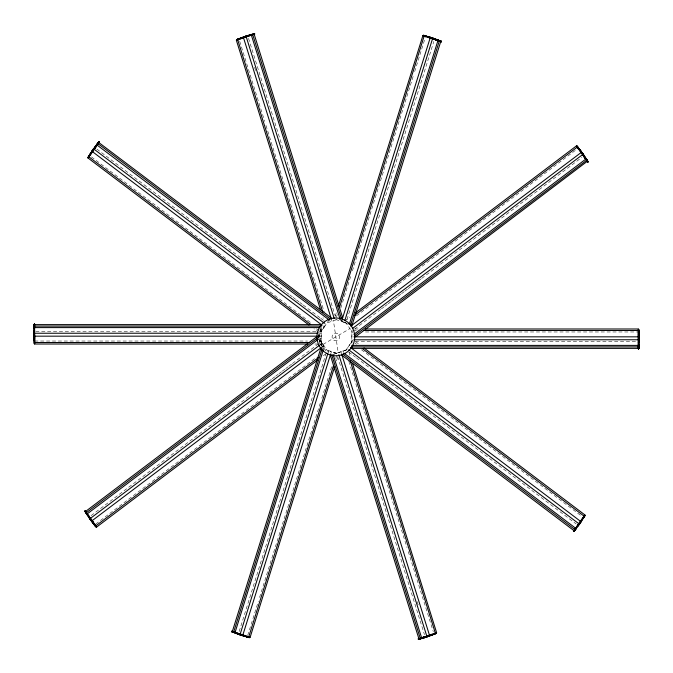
<?xml version="1.0" encoding="UTF-8"?>
<svg xmlns="http://www.w3.org/2000/svg" width="673" height="673" viewBox="0 0 673 673"><rect width="100%" height="100%" fill="white"/><g stroke="black" fill="none" stroke-linecap="round" stroke-linejoin="round"><path stroke-width="0.5" stroke-dasharray="3.37 2.52" d="M318.809 337.753L320.727 327.448L321.871 328.088M318.918 337.779L320.836 327.473M318.06 336.693L318.447 334.691M317.908 337.711L318.691 333.699M335.305 315.999L336.559 311.994M336.357 317.463L337.291 314.459M239.184 631.501L325.707 354.52M340.841 307.906L351.171 274.853M352.416 270.849L413.424 75.569M414.677 71.565L425.311 37.52M328.113 352.66L328.735 350.658M330.519 354.578L331.461 351.575M247.689 635.489L258.323 601.435M259.576 597.431L320.575 402.151M321.829 398.147L332.151 365.094M346.982 319.49L433.816 41.499M335.709 358.549L337.282 353.535L330.115 351.113M336.441 361.006L337.695 357.001M329.425 319.49L319.843 333.202L313.988 328.777M347.907 347.352L353.157 339.798M345.729 350.431L352.29 341.001M323.368 349.262L324.293 348.37L319.961 338.612L324.336 348.345M344.66 321.038L349.682 317.244M91.107 515.636L251.298 394.58M252.131 393.941L254.646 392.039M255.488 391.408L258.003 389.507M258.844 388.876L261.36 386.975M262.201 386.336L264.716 384.434M265.549 383.803L268.073 381.902M268.906 381.263L271.421 379.362M272.262 378.731L274.777 376.83M275.619 376.199L278.134 374.297M278.975 373.658L281.491 371.757M282.324 371.126L284.839 369.225M285.68 368.594L288.195 366.692M289.037 366.053L291.552 364.152M292.393 363.521L317.555 344.509M356.387 315.864L577.283 148.926M320.55 344.467L322.224 343.205M322.232 346.881L323.906 345.619M95.717 524.074L316.613 357.136M324.983 350.818L326.649 349.548M354.612 329.131L380.607 309.479M381.448 308.848L383.963 306.947M384.805 306.316L387.32 304.415M388.153 303.775L390.668 301.874M391.509 301.243L394.025 299.342M394.866 298.703L397.381 296.801M398.223 296.17L400.738 294.269M401.579 293.638L404.094 291.737M404.927 291.098L407.443 289.197M408.284 288.566L410.799 286.664M411.64 286.033L414.156 284.132M414.997 283.493L417.512 281.592M418.345 280.961L420.869 279.059M421.702 278.429L581.893 157.364M323.318 355.756L328.34 351.962L317.934 337.072M323.082 344.408L349.96 328.592M320.567 345.215L318.649 340.689M321.408 338.46L319.919 338.637M333.699 354.225L339.596 352.24M336.357 319.768L324.882 323.646L323.006 317.639M331.739 354.89L346.763 349.817M347.201 349.657L338.216 352.694L333.438 320.76M354.991 328.988L358.137 328.988M352.93 330.477L357.127 330.477M35.719 331.394L316.621 331.394M365.481 331.966L638.324 331.966M319.061 333.194L321.156 333.194M318.009 336.172L321.156 336.172M34.668 341.034L307.519 341.034M319.061 341.034L321.156 341.034M355.327 341.606L637.281 341.615M321.114 342.523L321.198 326.111M314.863 344.021L321.156 344.021L321.156 326.111M341.539 321.425L344.265 322.342M335.718 319.465L346.822 323.208M322.258 348.463L338.628 353.998M339.697 319.389L346.923 323.545M339.646 319.482L347.781 324.159M355.664 341.691L359.012 344.223M354.822 342.902L356.497 344.164M96.878 149.095L282.231 289.171M283.064 289.802L285.588 291.703M286.42 292.343L288.936 294.244M289.777 294.875L292.292 296.776M293.134 297.416L295.649 299.317M296.49 299.948L299.005 301.849M299.838 302.48L302.354 304.381M303.195 305.02L316.613 315.157M317.454 315.797L319.969 317.698M320.811 318.329L323.326 320.23M361.51 349.8L581.573 516.107M322.603 325.589L324.277 326.859M91.427 156.893L311.481 323.208M319.852 329.526L321.526 330.796M348.833 352.139L352.189 354.671M353.031 355.302L355.546 357.212M356.387 357.843L369.805 367.98M370.638 368.619L373.153 370.52M373.995 371.151L376.51 373.052M377.351 373.683L379.866 375.584M380.708 376.224L383.223 378.125M384.056 378.756L386.58 380.657M387.412 381.297L389.928 383.198M390.769 383.829L576.122 523.905M316.495 328.836L319.01 330.729M345.224 321.845L352.627 332.445M342.927 350.793L343.583 352.248M318.724 338.771L323.427 349.237M318.623 338.822L323.326 349.287M349.051 352.358L349.994 355.361M248.53 38.344L335.364 316.335M348.833 361.292L407.014 547.561M408.267 551.566L433.286 631.678M254.604 67.359L255.858 71.372M331.427 319.221L332.058 321.223M340.942 351.777L341.564 353.779M417.142 601.628L418.396 605.65M239.706 41.322L264.733 121.434M265.986 125.439L324.167 311.708M337.636 356.673L424.47 634.656M351.878 343.079L351.878 330.477L351.802 343.079M325.118 325.656L320.659 331.999L325.135 325.656M333.951 340.168A3.777 3.777 0 0 0 339.621 336.895A3.777 3.777 0 0 0 333.951 333.623A3.777 3.777 0 0 0 333.951 340.168"/><path stroke-width="1.01" d="M34.71 342.523L34.71 334.683L33.902 334.683M434.825 633.377L434.985 633.907C436.937 632.729 436.617 633.243 436.197 632.914L418.236 638.971M34.188 324.537L34.559 323.932L34.029 329.097L34.668 329.089M638.324 347.554L638.845 347.546L638.441 349.068L638.324 328.988L365.481 328.988M33.902 334.641L34.188 324.31M638.441 349.068L638.845 347.554L638.812 348.69L638.324 348.69M638.324 347.108L638.862 347.108L638.963 343.911L638.324 343.903M639.072 340.605L639.03 336.121L638.324 336.121M638.324 348.976L638.812 348.463L638.324 348.471M34.668 326.691L34.113 326.683L34.18 324.63L321.156 324.622L321.156 326.111L34.626 326.111M638.862 347.108L638.324 346.688M34.18 324.63L34.155 325.454L34.668 325.446M87.961 514.803L87.456 515.19L85 511.404L85.21 510.866L85.824 511.749L85.421 512.06M85.648 512.414L85.219 510.874L86.119 513.129L86.556 512.792M85.252 510.866L85 511.404L85.765 511.665L85.362 511.96M587.344 160.586L585.03 158.197L585.544 157.81L588 161.596L587.748 162.134M587.941 161.84L587.411 160.687L586.991 160.998L587.882 162.067L587.579 160.948L587.176 161.251M85.042 511.404L85.118 510.933M587.95 161.596L587.84 162.067M584.845 515.081L585.03 515.678L579.865 523.602L574.54 530.719L574.128 530.417L576.332 527.27L576.837 527.649M89.921 155.396L89.459 155.042L89.543 155.934L89.105 155.581L88.155 157.928L99.2 142.096M88.197 157.852L87.961 157.364L88.146 157.928M233.127 631.669L233.371 632.334L231.697 631.316L236.189 632.704L235.996 633.327L237.35 633.831L237.561 633.167L241.582 634.521L241.329 635.278L238.242 634.168L238.452 633.47L238.242 634.168M585.005 515.299L578.014 524.856L578.595 525.302L580.277 522.98L579.655 522.509L584.114 516.166M232.572 632.04L232.732 631.535L232.58 632.04L231.731 631.198L231.815 631.77M440.033 40.817L439.873 41.331L440.033 40.817L441.067 41.204L440.924 41.684L441.067 41.204L432.369 37.932L429.088 36.948L428.878 37.612M244.122 635.388L243.912 636.061L248.118 637.323L248.287 636.793L248.118 637.323M244.585 635.548L244.383 636.195L244.585 635.539L245.578 635.876M248.833 636.978L248.674 637.491L248.833 636.978L248.674 637.491L249.961 637.365L248.724 636.944L333.514 365.557M338.435 305.988L422.896 35.593L441.252 41.793L440.521 41.003M440.714 41.617L440.857 41.129L440.622 41.583L441.303 41.684L440.42 40.96L439.578 41.23L439.738 40.708M320.895 348.008L232.362 631.417L232.227 631.905L234.625 632.805L234.81 632.241L234.625 632.805M232.37 631.417L232.219 631.905L231.705 631.333M240.665 635.068L234.355 632.704L234.532 632.149M235.996 633.327L236.181 632.704M246.545 636.204L246.368 636.801L246.554 636.212L246.377 636.801L249.473 637.726M249.145 637.634L249.666 637.264M436.811 40.296L437.004 39.682L436.811 40.296L438.468 40.851L438.645 40.296L435.759 39.211M231.865 631.77L232.008 631.299M233.724 631.871L321.946 349.464M234.355 632.704L234.254 632.056M235.087 632.334L323.309 349.926M237.342 633.831L237.552 633.167M339.486 307.443L424.327 35.518L426.632 36.207L426.446 36.788M425.294 36.401L425.454 35.854M425.891 36.603L426.068 36.039M240.009 634.832L240.244 634.075L240.017 634.841L240.631 635.068M240.202 634.067L327.801 353.661M241.565 634.521L241.329 635.278L243.357 635.892M428.625 36.805L428.415 37.461L428.617 36.805L423.519 35.274L423.031 35.635M428.886 37.612L429.088 36.948M245.384 636.498L242.633 635.674L242.852 634.959M242.642 635.674L330.519 354.578M342.162 319.423L430.358 37.326L434.312 38.664L434.093 39.379L432.747 38.925L432.983 38.159L432.756 38.925M430.442 38.142L430.678 37.419M431.452 38.479L431.671 37.722L431.427 38.479L430.14 38.041M432.495 38.841L432.327 37.932M344.887 320.34L432.739 38.075M247.546 637.146L247.706 636.599M434.085 39.37L434.304 38.664M334.565 367.021L250.095 637.407L232.286 631.392L232.143 631.871L232.084 631.316L231.933 631.796M436.743 39.581L436.541 40.203L435.549 39.867M349.38 324.075L437.913 40.666M438.468 40.86L438.636 40.296L440.142 40.86L439.982 41.364M350.742 324.537L439.276 41.129M440.865 41.129L352.105 325L348.782 323.873M232.479 631.997L232.631 631.501L232.471 631.997L234.086 632.603M232.858 632.14L233.009 631.636L231.748 631.459M233.741 632.477L233.531 631.812M430.148 38.041L430.367 37.326M243.912 636.052L244.114 635.388M439.09 41.061L439.259 40.523L440.142 40.86M424.167 36.022L424.327 35.509L423.696 35.862L424.276 36.056M441.177 41.768L441.185 41.23M87.97 157.322L90.948 152.763M89.787 154.538L90.266 154.899L89.778 154.546L90.359 153.663M93.32 150.491L92.748 149.995L93.379 149.078L94.001 149.549L93.37 149.078L91.957 151.198M581.455 521.163L580.892 520.734L581.464 521.154L580.858 522.08L580.269 521.634M583.903 517.411L581.994 519.161L582.507 519.548M88.76 156.111L88.853 156.918L88.441 156.607L93.135 149.398L98.46 142.281L98.628 142.928L98.208 142.617L98.864 141.751L99.461 141.793M581.026 521.802L581.783 520.666L581.236 520.246L580.446 521.365L581.035 521.811L580.454 521.365M584.433 515.669L584.837 515.972L584.147 516.082L584.559 516.393L583.222 518.454L582.742 518.092M97.694 144.266L97.232 143.921L97.694 144.266L97.408 143.686L98.216 142.617L98.628 142.928M573.581 531.207C573.8 531.527 574.641 530.745 576.382 528.255L575.895 527.893L576.382 528.263M579.68 522.509L573.581 531.199L574.136 530.417L574.54 530.719M575.768 529.079L575.306 528.734L575.768 529.079L574.136 531.258L573.657 531.09L575.482 528.49L575.945 528.835L575.474 528.49M573.64 531.132L574.313 531.022M328.887 320.255L329.963 318.716L97.635 143.391M97.947 142.962L98.376 143.29L97.955 142.962L98.393 142.373L98.561 143.021L98.14 142.71L99.326 141.725L88.07 158.046L308.966 324.983M343.323 353.88L342.195 355.495L573.968 530.652L574.136 531.249L573.539 531.207M583.811 516.561L584.559 516.393M583.457 517.066L583.886 517.428L583.449 517.074L583.079 517.604L583.541 517.958L583.079 517.604L584.93 514.954L364.034 348.017M87.953 157.364L88.558 157.339M98.813 141.81L99.082 142.281M97.408 143.686L94.691 147.311L95.263 147.749M94.035 148.195L93.093 149.398M574.372 530.938L574.372 530.072L574.784 530.383M350.81 348.151L352.29 346.805M34.559 323.932L34.188 324.235L34.668 324.235M576.769 145.915L582.776 153.57L582.372 154.386M86.001 511.993L85.589 512.313L86.253 512.355L85.824 512.675L86.649 513.936L87.111 513.583L86.64 513.936M93.118 523.308L93.631 522.921L93.11 523.3L93.892 524.343L94.363 523.973L96.062 526.412L95.667 526.715L96.483 527.001L95.903 527.018L90.216 519.43L89.063 517.655L89.644 517.217M583.6 154.84L583.003 155.286L583.6 154.832L584.736 156.573L584.189 156.986L582.524 154.605L583.146 154.134M85.269 510.942C84.647 511.817 85.37 510.462 85.606 511.438L85.21 511.732L317.378 336.264M85.606 511.43L85.21 511.732L85.555 511.354L96.559 527.119L317.463 360.181M583.937 155.345L583.348 155.783L583.937 155.345L577.123 146.007L576.702 146.268L577.224 147.008L577.636 146.689L577.224 147.008L578.637 149.027L579.108 148.657L578.629 149.027L578.755 148.186L578.284 148.531M578.376 147.681L577.914 148.001M90.005 519.102L90.628 518.622L90.224 519.43L90.645 519.993L91.309 519.564L95.743 525.907L318.287 357.708M579.882 149.7L579.377 150.087L579.882 149.692M91.301 520.885L91.898 520.431L91.309 520.885L92.622 522.635L93.152 522.24M581.102 152.561L581.691 152.115L350.768 326.119M93.261 523.501L93.766 523.114M93.892 524.351L94.371 523.981M95.011 525.832L95.44 525.512L95.002 525.832L94.245 524.814L94.708 524.469L94.641 525.335L95.07 524.982M95.356 526.303L96.062 526.404M584.198 155.757L583.634 156.186L584.206 155.757L587.176 160.325L586.999 160.998M584.257 157.078L584.795 156.666M585.889 159.417L586.351 159.064M587.108 160.216L586.679 160.553L586.065 159.661L586.679 159.568L586.444 160.208M586.435 160.208L586.881 159.871M586.553 160.376L354.78 335.524L355.622 336.736L587.235 161.343L587.966 161.537M86.438 512.624L317.378 338.107M86.119 513.129L86.556 512.792M86.935 513.339L86.321 513.44M87.28 513.836L318.22 339.31M355.537 312.819L576.441 145.89L587.445 161.646L587.84 161.352L587.394 161.57M88.743 515.922L88.205 516.334L87.524 514.18M354.705 315.292L577.299 147.093M88.794 517.251L89.366 516.814M89.063 517.663L89.652 517.217L92.083 520.709L91.503 521.154L321.391 347.512M89.989 517.714L89.4 518.168L87.036 514.551L87.616 515.434M89.854 518.875L90.476 518.403L89.854 518.866L90.258 519.43M90.443 518.361L319.709 345.106M579.226 149.877L579.739 149.507M91.965 521.76L92.529 521.348M581.497 151.854L580.917 152.3L581.716 153.436L582.355 153.007L582.995 153.907M581.716 153.436L582.33 152.964L582.818 153.57M352.45 328.533L582.557 154.639M582.524 154.597L583.146 154.134M584.189 156.977L584.728 156.565M353.939 334.321L585.712 159.165M588 161.596L587.79 162.134M577.56 147.488L577.998 147.168M94.245 524.822L94.716 524.469M585.039 158.197L585.544 157.819M586.747 160.645L587.176 160.317M239.723 38.454L239.908 39.034L239.723 38.454L237.005 39.471L237.157 39.968L238.175 39.623L238.006 39.093L246.755 35.913M429.088 635.312L429.324 636.035L431.326 635.278M433.824 634.345L430.863 635.455L430.661 634.782L431.898 634.37L432.091 634.992L431.889 634.37M236.803 40.094L236.686 39.598L245.342 36.342L247.782 35.602L248.009 36.3L247.782 35.61M426.245 637.087L436.314 633.402L435.843 633.032M243.685 36.965L243.912 37.688L243.676 36.965L244.694 36.586L244.913 37.352L244.652 36.594M433.824 634.345L435.532 633.705L435.372 633.192L433.648 633.773L434.236 633.579L434.405 634.126L434.245 633.571M254.352 33.65L254.175 34.214L254.764 34.029M253.04 34.601L253.83 34.331L253.04 34.601L253.284 33.953M254.167 34.222L254.688 33.919L248.69 35.333L248.901 35.997L246.209 36.906L245.965 36.149L246.209 36.906M422.207 638.298L422.021 637.71L422.215 638.298L419.826 639.014L420.07 638.366L420.23 638.887L418.648 639.35M239.083 39.312L236.358 40.237L320.508 309.63M243.601 37.789L243.374 37.082L243.609 37.789L241.102 38.63L240.909 38.008L240.884 38.706L240.682 38.092M253.334 34.5L253.57 33.869L252.93 34.634L252.77 34.113M254.444 34.121L253.671 33.835L253.443 34.466M419.43 639.131L418.269 638.971L419.708 639.047L418.269 638.971L421.348 637.928A32.54 0.74 -18.5 0 0 425.386 636.557M428.121 635.649L428.348 636.406L428.104 635.649L429.399 635.211L429.626 635.926L429.391 635.211M237.628 39.808L237.468 39.303L237.628 39.808L254.562 33.827M339.301 318.775L342.624 317.656L254.015 33.734M418.556 638.879L418.766 639.333L418.623 638.854M238.764 39.421L239.352 39.227M420.129 638.921L419.96 638.399L420.12 638.921L425.673 637.255L425.454 636.549L422.728 637.466L422.922 638.08L425.673 637.255M425.218 637.398L425 636.7L425.21 637.398L427.616 636.666M248.8 35.299L249.01 35.963L248.808 35.299L247.319 35.745L247.546 36.46M250.078 34.92L250.272 35.534L250.078 34.92L252.375 34.23L252.543 34.769L252.375 34.23M422.922 638.08L424.301 637.668L424.099 637.003L424.301 637.668M245.384 36.342L245.956 36.99L245.721 36.224M329.652 318.497L331.612 318.312M341.404 354.688L343.365 354.511M99.326 141.725L98.914 141.751M237.704 39.774L322.804 312.171M441.261 41.684L441.135 41.23L441.311 41.802M88.886 156.834L310.64 324.411M34.516 323.932L34.668 344.012L307.519 344.021M34.172 324.908L34.668 324.908M34.172 325.025L34.668 325.017M34.155 325.328L34.668 325.328M34.138 325.892L34.668 325.766M34.104 326.994L34.668 326.985M34.096 327.297L34.668 327.288M34.668 327.6L320.112 327.6M34.071 328.029L34.668 328.029M34.045 328.803L34.668 328.794M638.324 329.215L638.828 329.863L638.324 329.863M638.324 329.467L638.82 329.863M34.003 330.182L34.668 330.174M34.668 330.292L33.995 330.3L33.886 333.926L33.97 336.879L34.668 336.879M638.324 330.376L638.845 330.376L639.098 339.756L353.939 339.806M363.42 330.477L638.366 330.477M638.324 330.973L638.862 330.973L638.955 334.178L638.324 334.178M638.324 331.621L638.879 331.612M33.953 331.781L34.668 331.772M638.324 332.26L638.904 332.26M638.324 332.866L638.921 332.874M33.902 333.244L318.009 333.194M33.919 333.926L34.188 343.491L34.676 343.869M638.324 333.934L638.955 333.926L638.98 335.019L638.324 335.019M638.324 335.524L639.005 335.533L639.089 338.317M33.953 336.096L34.668 336.088M34.668 336.172L316.958 336.172M353.939 336.828L638.324 336.828M638.324 336.912L639.047 336.904M34.668 337.476L33.995 337.476L34.121 341.388L34.668 341.396M638.29 338.317L639.089 338.317M34.037 338.83L34.668 338.822M34.045 339.074L34.668 339.066M639.081 339.074L639.056 337.24M34.079 340.134L34.668 340.126M34.096 340.74L34.668 340.748M638.324 341.228L639.047 341.219L639.005 342.708L638.324 342.708M34.138 342.027L34.668 342.027M34.626 342.523L309.58 342.523M34.155 342.633L34.668 342.633M638.324 342.826L638.997 342.818M34.668 343.541L34.264 343.735M638.324 344.206L638.955 344.197M638.324 344.971L638.929 344.971M638.324 345.4L351.836 345.4L351.836 348.378L638.82 348.37M638.324 345.712L638.904 345.712M638.324 346.015L638.896 346.006M638.324 346.309L638.887 346.317M351.802 346.889L638.366 346.898M638.324 347.234L638.854 347.226L639.089 338.359M638.324 347.672L638.837 347.672M638.324 348.092L638.828 348.092M638.324 348.774L638.854 348.765M579.907 523.602L579.461 524.141L578.847 523.67L579.655 522.509L580.252 523.014L579.865 523.602L578.999 523.451M427.607 36.502L429.643 37.116M418.547 638.879L418.438 639.173M254.301 33.65L254.596 34.079M576.929 145.864L577.224 147.008M95.272 146.537L95.818 146.95L95.28 146.529M577.72 526.471L577.173 526.059L577.72 526.463M98.46 142.281L330.805 317.513L329.114 319.919L96.618 144.737L97.097 145.116M362.36 348.589L584.088 516.166M93.539 148.859L94.161 149.322L93.53 148.859M94.186 149.288L324.285 323.183M92.748 149.986L93.345 150.491M92.504 151.694L321.761 324.958M350.397 347.411L580.496 521.306M91.545 151.846L92.1 152.275M91.764 152.754L91.217 152.334L90.493 153.452L90.998 153.848M348.715 349.817L578.814 523.712M578.014 524.856L578.603 525.293M577.114 526.151L577.653 526.555L577.106 526.151M343.878 353.081L575.651 528.238M343.037 354.284L574.809 529.449M575.053 530.038L574.624 529.718L575.045 530.046M97.055 144.157L97.518 144.518M95.886 146.857L95.347 146.445L95.886 146.849M581.228 520.254L581.775 520.666M351.727 325.951L350.902 324.083L351.676 325.968M638.736 329.274L638.87 331.604M430.661 634.782L430.871 635.455M430.106 634.967L430.333 635.657M427.035 636.01L427.279 636.776L426.791 636.094M419.666 638.5L419.826 639.014M252.737 34.702L341.261 318.119M251.652 35.072L251.475 34.5L251.652 35.072M251.374 35.164L339.899 318.573M352.492 363.37L436.642 632.763M350.196 360.829L435.524 633.705M246.251 36.897L334.153 318.304M432.116 634.294L432.318 634.908M243.533 37.814L331.427 319.221M341.884 354.78L429.467 635.186M338.847 354.705L427.027 636.851M237.005 39.471L237.157 39.968M422.997 637.373L423.199 638.004M333.413 355.428L421.626 637.836M331.739 354.89L420.263 638.298M330.376 355.344L418.9 638.761M418.833 638.786L418.976 639.266M248.699 35.333L248.901 35.997M238.015 39.093L238.175 39.623M421.348 637.928L421.525 638.5M420.457 638.231L420.617 638.77M638.887 331.604L639.014 335.524M638.854 330.973L638.913 332.866M638.29 330.477L638.29 346.898M435.195 39.152A32.119 0.471 20.4 0 1 429.668 37.057M423.182 35.417L423.855 35.375L423.182 35.417M438.914 40.397L438.746 40.952L438.914 40.397M240.497 634.159L240.261 634.933L240.505 634.168M245.351 635.8L245.157 636.431L245.359 635.808M435.65 39.169L435.439 39.833L435.65 39.169M438.367 40.195L438.19 40.759L438.375 40.195M439.25 40.523L439.469 41.196L439.25 40.523M236.459 632.797L236.265 633.428L236.459 632.797M424.882 35.677L424.722 36.207L424.882 35.677M238.907 633.63L238.688 634.336L238.915 633.63M427.843 36.569L427.641 37.2L427.843 36.569M242.549 634.858L242.322 635.581L242.558 634.858M247.1 636.397L246.924 636.961L247.109 636.397M434.758 38.832L434.548 39.53L434.758 38.832M233.422 631.77L233.262 632.292L233.422 631.77M88.811 516.014L88.264 516.427L88.811 516.023M580.387 150.365L579.848 150.769L580.378 150.357M580.681 150.76L580.126 151.173L580.681 150.769M585.375 157.566L584.871 157.953L585.384 157.575M91.259 519.531L90.67 520.036L91.267 519.531M581.026 151.232L580.471 151.652L581.035 151.24M92.866 521.819L92.319 522.24L92.866 521.827M252.03 34.331L252.207 34.887L252.03 34.331M421.248 638.584L420.793 638.122L421.248 638.584M638.828 347.983L638.324 347.983L638.828 347.983M34.668 326.312L34.13 326.312L34.668 326.321M34.668 337.981L34.012 337.981L34.668 337.981M34.668 343.137L34.172 343.137L34.668 343.146M575.365 529.617L574.927 529.281L575.373 529.609M96.668 145.73L96.163 145.351L96.668 145.738M94.977 148.144L94.397 147.707L94.986 148.144M92.731 151.366L92.142 150.92L92.731 151.366M92.546 151.635L91.965 151.189L92.546 151.635M578.3 525.689L577.737 525.26L578.3 525.689M433.269 634.555L433.084 633.966L433.277 634.546M242.886 38.033L242.667 37.343L242.886 38.033M242.339 38.218L242.129 37.545L242.33 38.218M238.747 39.429L238.57 38.883L238.755 39.429M250.97 35.299L250.785 34.702L250.979 35.299M250.003 35.627L249.809 34.996L249.994 35.627M424.2 637.701L423.99 637.037L424.192 637.701M326.397 353.258A18.894 18.894 0 0 0 354.738 336.895A18.894 18.894 0 0 0 326.397 320.533A18.894 18.894 0 0 0 326.397 353.258"/></g></svg>
